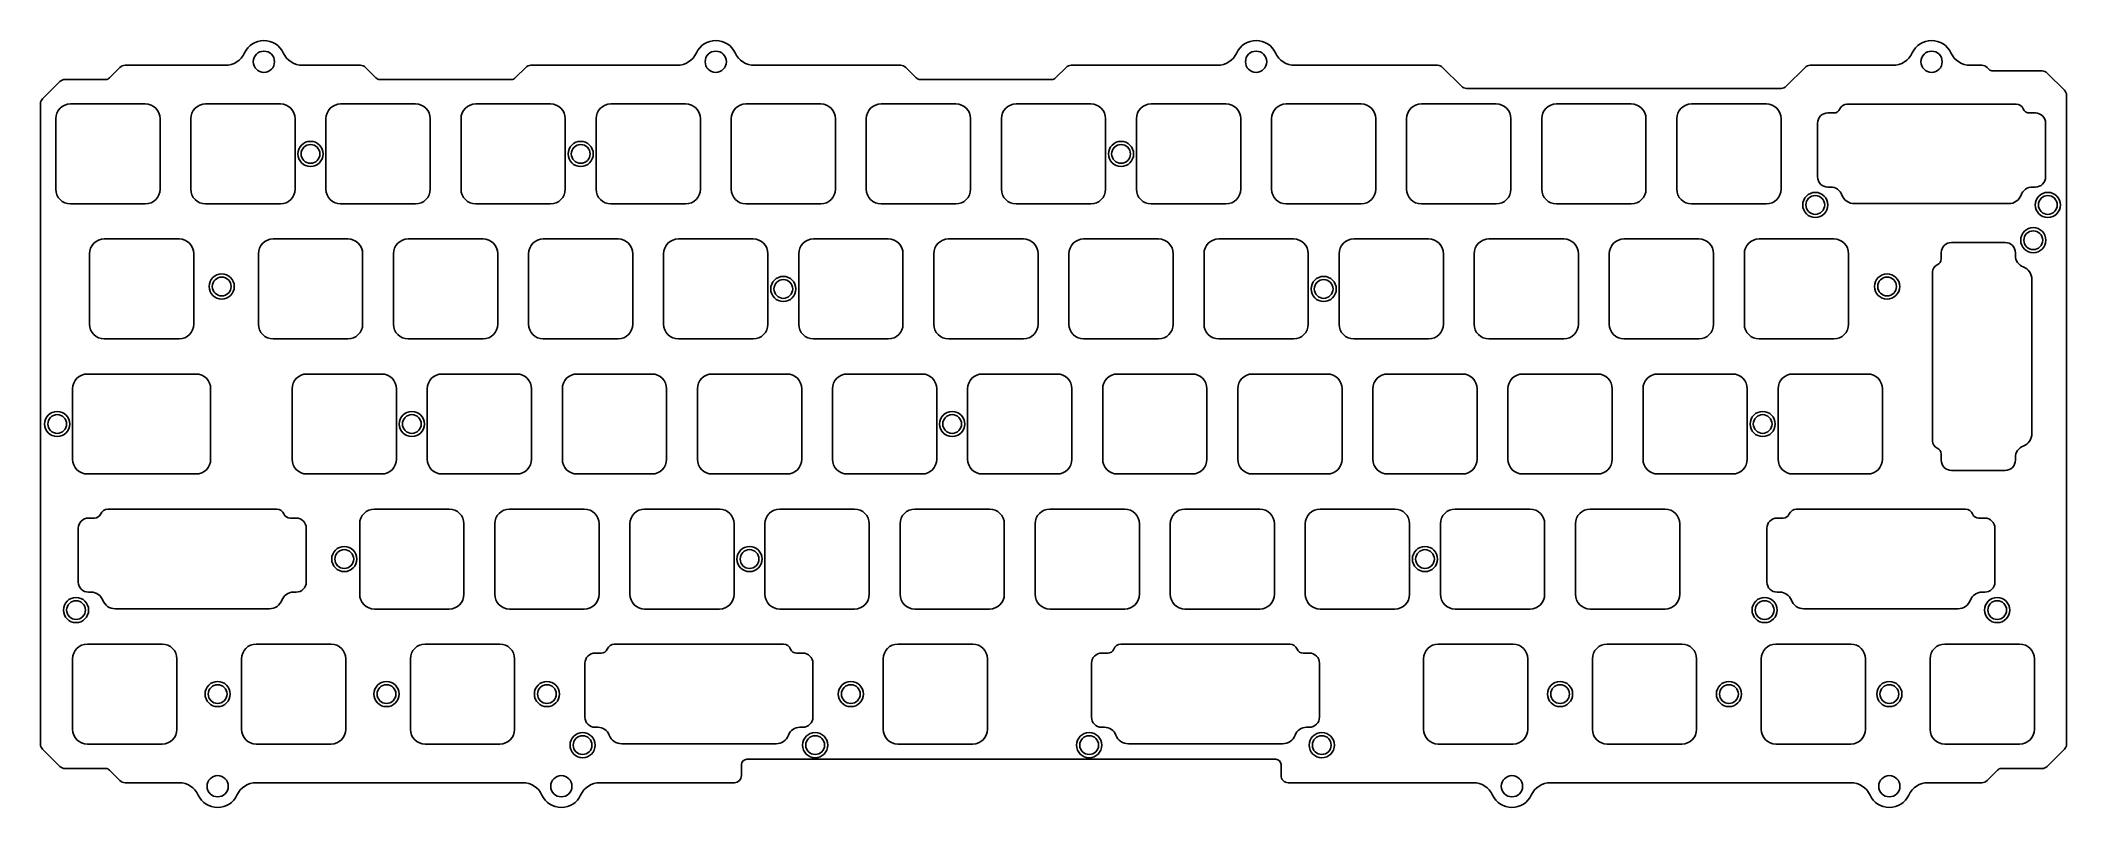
# Model space of a CAD drawing. Header units: millimetres. Extents: x -10 to 276, y -92 to 16.
import ezdxf

# ---------------------------------------------------------------- set-up
doc = ezdxf.new("R2010")
doc.units = ezdxf.units.MM
doc.layers.add('BLACK', color=7, linetype='CONTINUOUS')

msp = doc.modelspace()

# ---------------------------------------------------------------- linework, layer by layer
at = {"layer": 'BLACK', "linetype": 'Continuous'}
for p, q in [((1.707095, 12.207095), (0.219668, 10.719668)), ((16.54565, 12.5), (2.41424, 12.5)), ((35.6128, 12.5), (27.45436, 12.5)), ((37.807313, 10.71967), (36.319876, 12.207107)), ((58.932219, 12.20718), (57.44472, 10.71968)), ((80.26422, 12.5), (59.63272, 12.5)), ((111.8106, 12.5), (91.1794, 12.5)), ((114.005291, 10.71967), (112.513031, 12.21193)), ((135.13205, 12.20705), (133.6446, 10.7196)), ((156.46422, 12.5), (135.839214, 12.5)), ((187.5191, 12.5), (167.3794, 12.5)), ((190.891272, 9.542069), (188.223108, 12.210232)), ((239.34878, 12.20712), (236.67848, 9.53682)), ((251.71422, 12.5), (240.055874, 12.5)), ((264.2858, 12.5), (262.6294, 12.5)), ((265.275506, 11.924494), (264.992893, 12.207107)), ((272.7858, 11.7), (265.8107, 11.7)), ((-6.792891, 10.207109), (-9.207109, 7.792891)), ((-0.310656, 10.5), (-6.085788, 10.5)), ((56.907936, 10.5), (38.3376, 10.5)), ((133.109658, 10.5), (114.5356, 10.5)), ((235.965177, 9.244), (191.6036, 9.244)), ((275.90705, 8.99295), (273.492893, 11.407107)), ((-9.5, 7.085789), (-9.5, -83.285788)), ((5.275, 7.05), (-5.275001, 7.05)), ((24.325, 7.05), (13.774999, 7.05)), ((43.375, 7.05), (32.824999, 7.05)), ((62.425, 7.05), (51.874999, 7.05)), ((81.475, 7.05), (70.924999, 7.05)), ((100.525, 7.05), (89.974999, 7.05)), ((119.575, 7.05), (109.024999, 7.05)), ((138.625, 7.05), (128.074999, 7.05)), ((157.675, 7.05), (147.124999, 7.05)), ((176.725, 7.05), (166.174999, 7.05)), ((195.775, 7.05), (185.224999, 7.05)), ((214.825, 7.05), (204.274999, 7.05)), ((233.875, 7.05), (223.324999, 7.05)), ((242.536512, 5.77544), (243.390075, 5.77544)), ((243.390075, 5.775452), (243.390075, 5.77544)), ((245.247375, 7.027589), (245.247375, 7.0276)), ((245.247375, 7.0276), (269.102575, 7.0276)), ((270.959775, 5.77544), (271.825375, 5.77544)), ((276.2, -83.2858), (276.2, 8.285786)), ((-7.35, 4.975), (-7.35, -4.975001)), ((7.35, 4.975), (7.35, -4.975)), ((11.7, 4.975), (11.7, -4.975001)), ((26.4, 4.975), (26.4, -4.975)), ((30.75, 4.975), (30.75, -4.975001)), ((45.45, 4.975), (45.45, -4.975)), ((49.8, 4.975), (49.8, -4.975001)), ((64.5, 4.975), (64.5, -4.975)), ((68.85, 4.975), (68.85, -4.975001)), ((83.55, 4.975), (83.55, -4.975)), ((87.9, 4.975), (87.9, -4.975001)), ((102.6, 4.975), (102.6, -4.975)), ((106.95, 4.975), (106.95, -4.975001)), ((121.65, 4.975), (121.65, -4.975)), ((126, 4.975), (126, -4.975001)), ((140.7, 4.975), (140.7, -4.975)), ((145.05, 4.975), (145.05, -4.975001)), ((159.75, 4.975), (159.75, -4.975)), ((164.1, 4.975), (164.1, -4.975001)), ((178.8, 4.975), (178.8, -4.975)), ((183.15, 4.975), (183.15, -4.975001)), ((197.85, 4.975), (197.85, -4.975)), ((202.2, 4.975), (202.2, -4.975001)), ((216.9, 4.975), (216.9, -4.975)), ((221.25, 4.975), (221.25, -4.975001)), ((235.95, 4.975), (235.95, -4.975)), ((241.099485, -3.25044), (241.099485, 4.3503)), ((273.250365, 4.35044), (273.250365, -3.2504)), ((242.928575, -4.67544), (242.524475, -4.67544)), ((271.813458, -4.67544), (271.421325, -4.67544)), ((5.275, -7.05), (-5.275, -7.05)), ((24.325, -7.05), (13.775, -7.05)), ((43.375, -7.05), (32.825, -7.05)), ((62.425, -7.05), (51.875, -7.05)), ((81.475, -7.05), (70.925, -7.05)), ((100.525, -7.05), (89.975, -7.05)), ((119.575, -7.05), (109.025, -7.05)), ((138.625, -7.05), (128.075, -7.05)), ((157.675, -7.05), (147.125, -7.05)), ((176.725, -7.05), (166.175, -7.05)), ((195.775, -7.05), (185.225, -7.05)), ((214.825, -7.05), (204.275, -7.05)), ((233.875, -7.05), (223.325, -7.05)), ((268.050425, -7.01191), (246.299575, -7.01191)), ((-2.587499, -14.075), (-2.587499, -24.025001)), ((10.037501, -12), (-0.5125, -12)), ((12.112501, -14.075), (12.112501, -24.025)), ((21.225, -14.075), (21.225, -24.025001)), ((33.85, -12), (23.299999, -12)), ((35.925, -14.075), (35.925, -24.025)), ((40.275, -14.075), (40.275, -24.025001)), ((52.9, -12), (42.349999, -12)), ((54.975, -14.075), (54.975, -24.025)), ((59.325, -14.075), (59.325, -24.025001)), ((71.95, -12), (61.399999, -12)), ((74.025, -14.075), (74.025, -24.025)), ((78.375, -14.075), (78.375, -24.025001)), ((91, -12), (80.449999, -12)), ((93.075, -14.075), (93.075, -24.025)), ((97.425, -14.075), (97.425, -24.025001)), ((110.05, -12), (99.499999, -12)), ((112.125, -14.075), (112.125, -24.025)), ((116.475, -14.075), (116.475, -24.025001)), ((129.1, -12), (118.549999, -12)), ((131.175, -14.075), (131.175, -24.025)), ((135.525, -14.075), (135.525, -24.025001)), ((148.15, -12), (137.599999, -12)), ((150.225, -14.075), (150.225, -24.025)), ((154.575, -14.075), (154.575, -24.025001)), ((167.2, -12), (156.649999, -12)), ((169.275, -14.075), (169.275, -24.025)), ((173.625, -14.075), (173.625, -24.025001)), ((186.25, -12), (175.699999, -12)), ((188.325, -14.075), (188.325, -24.025)), ((192.675, -14.075), (192.675, -24.025001)), ((205.3, -12), (194.749999, -12)), ((207.375, -14.075), (207.375, -24.025)), ((211.725, -14.075), (211.725, -24.025001)), ((224.35, -12), (213.799999, -12)), ((226.425, -14.075), (226.425, -24.025)), ((230.775, -14.075), (230.775, -24.025001)), ((243.4, -12), (232.849999, -12)), ((245.475, -14.075), (245.475, -24.025)), ((258.54331, -14.790225), (258.54331, -13.924625)), ((259.96831, -12.499635), (267.56915, -12.499635)), ((268.99419, -13.936542), (268.99419, -14.328675)), ((257.29115, -40.502625), (257.29115, -16.647425)), ((271.33066, -17.699575), (271.33066, -39.450425)), ((10.037501, -26.1), (-0.512499, -26.1)), ((33.85, -26.1), (23.3, -26.1)), ((52.9, -26.1), (42.35, -26.1)), ((71.95, -26.1), (61.4, -26.1)), ((91, -26.1), (80.45, -26.1)), ((110.05, -26.1), (99.5, -26.1)), ((129.1, -26.1), (118.55, -26.1)), ((148.15, -26.1), (137.6, -26.1)), ((167.2, -26.1), (156.65, -26.1)), ((186.25, -26.1), (175.7, -26.1)), ((205.3, -26.1), (194.75, -26.1)), ((224.35, -26.1), (213.8, -26.1)), ((243.4, -26.1), (232.85, -26.1)), ((12.41875, -31.05), (-2.893751, -31.05)), ((38.6125, -31.05), (28.062499, -31.05)), ((57.6625, -31.05), (47.112499, -31.05)), ((76.7125, -31.05), (66.162499, -31.05)), ((95.7625, -31.05), (85.212499, -31.05)), ((114.8125, -31.05), (104.262499, -31.05)), ((133.8625, -31.05), (123.312499, -31.05)), ((152.9125, -31.05), (142.362499, -31.05)), ((171.9625, -31.05), (161.412499, -31.05)), ((191.0125, -31.05), (180.462499, -31.05)), ((210.0625, -31.05), (199.512499, -31.05)), ((229.1125, -31.05), (218.562499, -31.05)), ((248.1625, -31.05), (237.612499, -31.05)), ((-4.96875, -33.125), (-4.96875, -43.075001)), ((14.49375, -33.125), (14.49375, -43.075)), ((25.9875, -33.125), (25.9875, -43.075001)), ((40.6875, -33.125), (40.6875, -43.075)), ((45.0375, -33.125), (45.0375, -43.075001)), ((59.7375, -33.125), (59.7375, -43.075)), ((64.0875, -33.125), (64.0875, -43.075001)), ((78.7875, -33.125), (78.7875, -43.075)), ((83.1375, -33.125), (83.1375, -43.075001)), ((97.8375, -33.125), (97.8375, -43.075)), ((102.1875, -33.125), (102.1875, -43.075001)), ((116.8875, -33.125), (116.8875, -43.075)), ((121.2375, -33.125), (121.2375, -43.075001)), ((135.9375, -33.125), (135.9375, -43.075)), ((140.2875, -33.125), (140.2875, -43.075001)), ((154.9875, -33.125), (154.9875, -43.075)), ((159.3375, -33.125), (159.3375, -43.075001)), ((174.0375, -33.125), (174.0375, -43.075)), ((178.3875, -33.125), (178.3875, -43.075001)), ((193.0875, -33.125), (193.0875, -43.075)), ((197.4375, -33.125), (197.4375, -43.075001)), ((212.1375, -33.125), (212.1375, -43.075)), ((216.4875, -33.125), (216.4875, -43.075001)), ((231.1875, -33.125), (231.1875, -43.075)), ((235.5375, -33.125), (235.5375, -43.075001)), ((250.2375, -33.125), (250.2375, -43.075)), ((257.291161, -40.502625), (257.29115, -40.502625)), ((258.543298, -42.359925), (258.54331, -42.359925)), ((258.54331, -43.213488), (258.54331, -42.359925)), ((268.99419, -42.821425), (268.99419, -43.225525)), ((12.41875, -45.15), (-2.89375, -45.15)), ((38.6125, -45.15), (28.0625, -45.15)), ((57.6625, -45.15), (47.1125, -45.15)), ((76.7125, -45.15), (66.1625, -45.15)), ((95.7625, -45.15), (85.2125, -45.15)), ((114.8125, -45.15), (104.2625, -45.15)), ((133.8625, -45.15), (123.3125, -45.15)), ((152.9125, -45.15), (142.3625, -45.15)), ((171.9625, -45.15), (161.4125, -45.15)), ((191.0125, -45.15), (180.4625, -45.15)), ((210.0625, -45.15), (199.5125, -45.15)), ((229.1125, -45.15), (218.5625, -45.15)), ((248.1625, -45.15), (237.6125, -45.15)), ((267.56919, -44.650515), (259.96845, -44.650515)), ((-2.732238, -51.37456), (-1.878675, -51.37456)), ((-1.878675, -51.374548), (-1.878675, -51.37456)), ((-0.021375, -50.122411), (-0.021375, -50.1224)), ((-0.021375, -50.1224), (23.833825, -50.1224)), ((25.691025, -51.37456), (26.556625, -51.37456)), ((48.1375, -50.1), (37.587499, -50.1)), ((67.1875, -50.1), (56.637499, -50.1)), ((86.2375, -50.1), (75.687499, -50.1)), ((105.2875, -50.1), (94.737499, -50.1)), ((124.3375, -50.1), (113.787499, -50.1)), ((143.3875, -50.1), (132.837499, -50.1)), ((162.4375, -50.1), (151.887499, -50.1)), ((181.4875, -50.1), (170.937499, -50.1)), ((200.5375, -50.1), (189.987499, -50.1)), ((219.5875, -50.1), (209.037499, -50.1)), ((235.392762, -51.37456), (236.246325, -51.37456)), ((236.246325, -51.374548), (236.246325, -51.37456)), ((238.103625, -50.122411), (238.103625, -50.1224)), ((238.103625, -50.1224), (261.958825, -50.1224)), ((263.816025, -51.37456), (264.681625, -51.37456)), ((-4.169265, -60.40044), (-4.169265, -52.7997)), ((27.981615, -52.79956), (27.981615, -60.4004)), ((35.5125, -52.175), (35.5125, -62.125001)), ((50.2125, -52.175), (50.2125, -62.125)), ((54.5625, -52.175), (54.5625, -62.125001)), ((69.2625, -52.175), (69.2625, -62.125)), ((73.6125, -52.175), (73.6125, -62.125001)), ((88.3125, -52.175), (88.3125, -62.125)), ((92.6625, -52.175), (92.6625, -62.125001)), ((107.3625, -52.175), (107.3625, -62.125)), ((111.7125, -52.175), (111.7125, -62.125001)), ((126.4125, -52.175), (126.4125, -62.125)), ((130.7625, -52.175), (130.7625, -62.125001)), ((145.4625, -52.175), (145.4625, -62.125)), ((149.8125, -52.175), (149.8125, -62.125001)), ((164.5125, -52.175), (164.5125, -62.125)), ((168.8625, -52.175), (168.8625, -62.125001)), ((183.5625, -52.175), (183.5625, -62.125)), ((187.9125, -52.175), (187.9125, -62.125001)), ((202.6125, -52.175), (202.6125, -62.125)), ((206.9625, -52.175), (206.9625, -62.125001)), ((221.6625, -52.175), (221.6625, -62.125)), ((233.955735, -60.40044), (233.955735, -52.7997)), ((266.106615, -52.79956), (266.106615, -60.4004)), ((-2.340175, -61.82544), (-2.744275, -61.82544)), ((26.544708, -61.82544), (26.152575, -61.82544)), ((235.784825, -61.82544), (235.380725, -61.82544)), ((264.669708, -61.82544), (264.277575, -61.82544)), ((22.781675, -64.16191), (1.030825, -64.16191)), ((48.1375, -64.2), (37.5875, -64.2)), ((67.1875, -64.2), (56.6375, -64.2)), ((86.2375, -64.2), (75.6875, -64.2)), ((105.2875, -64.2), (94.7375, -64.2)), ((124.3375, -64.2), (113.7875, -64.2)), ((143.3875, -64.2), (132.8375, -64.2)), ((162.4375, -64.2), (151.8875, -64.2)), ((181.4875, -64.2), (170.9375, -64.2)), ((200.5375, -64.2), (189.9875, -64.2)), ((219.5875, -64.2), (209.0375, -64.2)), ((260.906675, -64.16191), (239.155825, -64.16191)), ((-4.96875, -71.225), (-4.96875, -81.175001)), ((7.65625, -69.15), (-2.893751, -69.15)), ((9.73125, -71.225), (9.73125, -81.175)), ((18.84375, -71.225), (18.84375, -81.175001)), ((31.46875, -69.15), (20.918749, -69.15)), ((33.54375, -71.225), (33.54375, -81.175)), ((42.65625, -71.225), (42.65625, -81.175001)), ((55.28125, -69.15), (44.731249, -69.15)), ((57.35625, -71.225), (57.35625, -81.175)), ((68.705262, -70.42456), (69.558825, -70.42456)), ((69.558825, -70.424548), (69.558825, -70.42456)), ((71.416125, -69.172411), (71.416125, -69.1724)), ((71.416125, -69.1724), (95.271325, -69.1724)), ((97.128525, -70.42456), (97.994125, -70.42456)), ((109.33125, -71.225), (109.33125, -81.175001)), ((121.95625, -69.15), (111.406249, -69.15)), ((124.03125, -71.225), (124.03125, -81.175)), ((140.142762, -70.42456), (140.996325, -70.42456)), ((140.996325, -70.424548), (140.996325, -70.42456)), ((142.853625, -69.172411), (142.853625, -69.1724)), ((142.853625, -69.1724), (166.708825, -69.1724)), ((168.566025, -70.42456), (169.431625, -70.42456)), ((185.53125, -71.225), (185.53125, -81.175001)), ((198.15625, -69.15), (187.606249, -69.15)), ((200.23125, -71.225), (200.23125, -81.175)), ((209.34375, -71.225), (209.34375, -81.175001)), ((221.96875, -69.15), (211.418749, -69.15)), ((224.04375, -71.225), (224.04375, -81.175)), ((233.15625, -71.225), (233.15625, -81.175001)), ((245.78125, -69.15), (235.231249, -69.15)), ((247.85625, -71.225), (247.85625, -81.175)), ((256.96875, -71.225), (256.96875, -81.175001)), ((269.59375, -69.15), (259.043749, -69.15)), ((271.66875, -71.225), (271.66875, -81.175)), ((67.268235, -79.45044), (67.268235, -71.8497)), ((99.419115, -71.84956), (99.419115, -79.4504)), ((138.705735, -79.45044), (138.705735, -71.8497)), ((170.856615, -71.84956), (170.856615, -79.4504)), ((69.097325, -80.87544), (68.693225, -80.87544)), ((97.982208, -80.87544), (97.590075, -80.87544)), ((140.534825, -80.87544), (140.130725, -80.87544)), ((169.419708, -80.87544), (169.027575, -80.87544)), ((-9.207109, -83.992891), (-6.792891, -86.407109)), ((7.65625, -83.25), (-2.89375, -83.25)), ((31.46875, -83.25), (20.91875, -83.25)), ((55.28125, -83.25), (44.73125, -83.25)), ((94.219175, -83.21191), (72.468325, -83.21191)), ((90.10625, -85.394), (164.6875, -85.394)), ((121.95625, -83.25), (111.40625, -83.25)), ((165.656675, -83.21191), (143.905825, -83.21191)), ((198.15625, -83.25), (187.60625, -83.25)), ((221.96875, -83.25), (211.41875, -83.25)), ((245.78125, -83.25), (235.23125, -83.25)), ((269.59375, -83.25), (259.04375, -83.25)), ((273.49295, -86.40705), (275.907107, -83.992893)), ((-6.085789, -86.7), (-0.310657, -86.7)), ((0.219668, -86.919668), (1.707107, -88.407107)), ((89.35625, -87.6999), (89.35625, -86.144)), ((165.4375, -86.144), (165.4375, -87.7)), ((264.99295, -88.40705), (266.4804, -86.9196)), ((267.015498, -86.7), (272.785786, -86.7)), ((2.4142, -88.7), (10.02377, -88.7)), ((20.93246, -88.7), (58.4892, -88.7)), ((69.3978, -88.7), (88.366099, -88.7)), ((166.4375, -88.7), (192.5456, -88.7)), ((203.4541, -88.7), (245.7675, -88.7)), ((256.681777, -88.7), (264.285786, -88.7))]:
    msp.add_line(p, q, dxfattribs=at)
at = {"layer": 'BLACK'}
for centre, radius in [((22, 13), 1.5), ((85.725, 13), 1.5), ((161.925, 13), 1.5), ((257.175, 13), 1.5), ((28.575, 0), 1.775), ((28.575, 0), 1.325), ((66.675, 0), 1.775), ((66.675, 0), 1.325), ((142.875, 0), 1.775), ((142.875, 0), 1.325), ((240.775, -7.2), 1.775), ((273.575, -7.2), 1.775), ((240.775, -7.2), 1.325), ((273.575, -7.2), 1.325), ((271.51875, -12.175), 1.775), ((271.51875, -12.175), 1.325), ((16.04875, -18.7), 1.775), ((250.9012, -18.7), 1.775), ((16.04875, -18.7), 1.325), ((95.25, -19.05), 1.775), ((95.25, -19.05), 1.325), ((171.45, -19.05), 1.775), ((171.45, -19.05), 1.325), ((250.9012, -18.7), 1.325), ((-7.14375, -38.1), 1.775), ((-7.14375, -38.1), 1.325), ((42.8625, -38.1), 1.775), ((42.8625, -38.1), 1.325), ((119.0625, -38.1), 1.775), ((119.0625, -38.1), 1.325), ((233.35625, -38.1), 1.775), ((233.35625, -38.1), 1.325), ((33.3375, -57.15), 1.775), ((33.3375, -57.15), 1.325), ((90.4875, -57.15), 1.775), ((90.4875, -57.15), 1.325), ((185.7375, -57.15), 1.775), ((185.7375, -57.15), 1.325), ((-4.49375, -64.35), 1.775), ((233.63125, -64.35), 1.775), ((266.43125, -64.35), 1.775), ((-4.49375, -64.35), 1.325), ((233.63125, -64.35), 1.325), ((266.43125, -64.35), 1.325), ((15.478125, -76.2), 1.775), ((15.478125, -76.2), 1.325), ((39.290625, -76.2), 1.775), ((39.290625, -76.2), 1.325), ((61.9125, -76.2), 1.775), ((61.9125, -76.2), 1.325), ((104.775, -76.2), 1.775), ((104.775, -76.2), 1.325), ((204.7875, -76.2), 1.775), ((204.7875, -76.2), 1.325), ((228.6, -76.2), 1.775), ((228.6, -76.2), 1.325), ((251.221875, -76.2), 1.775), ((251.221875, -76.2), 1.325), ((66.94375, -83.4), 1.775), ((66.94375, -83.4), 1.325), ((99.74375, -83.4), 1.775), ((99.74375, -83.4), 1.325), ((138.38125, -83.4), 1.775), ((138.38125, -83.4), 1.325), ((171.18125, -83.4), 1.775), ((171.18125, -83.4), 1.325), ((15.478125, -89.2), 1.5), ((63.943512, -89.2), 1.5), ((198, -89.2), 1.5), ((251.221875, -89.2), 1.5)]:
    msp.add_circle(centre, radius, dxfattribs=at)
for centre, radius, start, end in [((22, 13), 3, 24.62431858, 155.37568142), ((85.725, 13), 3, 24.62431858, 155.37568142), ((161.925, 13), 3, 24.62431858, 155.37568142), ((257.175, 13), 3, 24.62431858, 155.37568142), ((2.41425, 11.4999), 1.000096, 90.0005729, 134.99837959), ((16.54565, 15.5), 2.999995, 270, 335.37563367), ((27.45435, 15.5), 3, 204.62436633, 270.00019099), ((35.61285, 11.5001), 0.9999, 44.99923013, 90.00286508), ((59.63925, 11.5001), 0.999927, 90.37417354, 134.99801466), ((80.27065, 15.4999), 2.999953, 269.87719214, 335.37736988), ((91.17945, 15.5001), 3.0001, 204.62530669, 269.9990451), ((111.81065, 11.4996), 1.0004, 45.40292775, 90.00286364), ((135.83925, 11.4999), 1.000096, 90.00206244, 135.00202552), ((156.47065, 15.4999), 2.999953, 269.87719214, 335.37736988), ((167.37945, 15.5001), 3.0001, 204.62530669, 269.9990451), ((187.51905, 11.4998), 1.0002, 45.25818551, 89.99713578), ((240.05585, 11.5001), 0.999913, 89.99862476, 135.00202589), ((251.72065, 15.4999), 2.999953, 269.87719214, 335.37736988), ((262.62945, 15.5001), 3.0001, 204.62530669, 269.9990451), ((264.28585, 11.5001), 0.9999, 44.99854132, 90.00286508), ((265.81075, 12.4504), 0.7504, 224.49581663, 269.99618232), ((272.78585, 10.7001), 0.9999, 44.99854132, 90.00286508), ((-6.08579, 9.50001), 0.99999, 89.99988541, 135.00008103), ((-0.31065, 11.25), 0.749993, 269.99954163, 314.99924373), ((38.33755, 11.2498), 0.7498, 224.99421837, 270.00382074), ((56.91425, 11.2502), 0.750233, 269.51778591, 314.99729989), ((114.53555, 11.2499), 0.7499, 224.9984332, 270.00382023), ((133.11435, 11.2499), 0.749922, 269.64151448, 314.99729877), ((191.60365, 10.2444), 1.0004, 224.59310288, 269.99713636), ((235.97145, 10.2439), 0.999927, 269.64055235, 314.99797414), ((275.19995, 8.2858), 1.000026, 359.9991979, 45.00202566), ((-8.500006, 7.085789), 0.999994, 135.00004051, 180), ((-5.275001, 4.975001), 2.074999, 90, 180.00002761), ((5.275, 4.975), 2.075, 0, 90), ((13.774999, 4.975001), 2.074999, 90, 180.00002761), ((24.325, 4.975), 2.075, 0, 90), ((32.824999, 4.975001), 2.074999, 90, 180.00002761), ((43.375, 4.975), 2.075, 0, 90), ((51.875, 4.975), 2.075, 90.00002761, 180), ((62.425, 4.975), 2.075, 0, 90), ((70.924999, 4.975001), 2.074999, 90, 180.00002761), ((81.475, 4.975), 2.075, 0, 90), ((89.975, 4.975), 2.075, 90.00002761, 180), ((100.525, 4.975), 2.075, 0, 90), ((109.024999, 4.975001), 2.074999, 90, 180.00002761), ((119.575, 4.975), 2.075, 0, 90), ((128.075, 4.975), 2.075, 90.00002761, 180), ((138.625, 4.975), 2.075, 0, 90), ((147.125, 4.975), 2.075, 90.00002761, 180), ((157.675, 4.975), 2.075, 0, 90), ((166.175, 4.975), 2.075, 90.00002761, 180), ((176.725, 4.975), 2.075, 0, 90), ((185.225, 4.975), 2.075, 90.00002761, 180), ((195.775, 4.975), 2.075, 0, 90), ((204.275, 4.975), 2.075, 90.00002761, 180), ((214.825, 4.975), 2.075, 0, 90), ((223.324999, 4.975001), 2.074999, 90, 180.00002761), ((233.875, 4.975), 2.075, 0, 90), ((242.524645, 4.350329), 1.42516, 89.52290502, 180.00116589), ((243.390076, 6.7039), 0.928448, 269.99993829, 337.97487728), ((245.247344, 5.952545), 1.075044, 89.99834782, 157.973763), ((269.1026, 5.9527), 1.0749, 22.0204571, 90.00133258), ((270.9598, 6.7039), 0.92846, 202.02452102, 269.99845724), ((271.8254, 4.3505), 1.42494, 359.99758749, 90.00100523), ((-5.275001, -4.975001), 2.074999, 180, 270.00002761), ((5.275, -4.975), 2.075, 270, 0), ((13.774999, -4.975001), 2.074999, 180, 270.00002761), ((24.325, -4.975), 2.075, 270, 0), ((32.824999, -4.975001), 2.074999, 180, 270.00002761), ((43.375, -4.975), 2.075, 270, 0), ((51.875, -4.975), 2.075, 180.00002761, 270), ((62.425, -4.975), 2.075, 270, 0), ((70.924999, -4.975001), 2.074999, 180, 270.00002761), ((81.475, -4.975), 2.075, 270, 0), ((89.975, -4.975), 2.075, 180.00002761, 270), ((100.525, -4.975), 2.075, 270, 0), ((109.024999, -4.975001), 2.074999, 180, 270.00002761), ((119.575, -4.975), 2.075, 270, 0), ((128.075, -4.975), 2.075, 180.00002761, 270), ((138.625, -4.975), 2.075, 270, 0), ((147.125, -4.975), 2.075, 180.00002761, 270), ((157.675, -4.975), 2.075, 270, 0), ((166.175, -4.975), 2.075, 180.00002761, 270), ((176.725, -4.975), 2.075, 270, 0), ((185.225, -4.975), 2.075, 180.00002761, 270), ((195.775, -4.975), 2.075, 270, 0), ((204.275, -4.975), 2.075, 180.00002761, 270), ((214.825, -4.975), 2.075, 270, 0), ((223.324999, -4.975001), 2.074999, 180, 270.00002761), ((233.875, -4.975), 2.075, 270, 0), ((242.524439, -3.250486), 1.424954, 179.99815039, 270.00144752), ((242.928624, -6.400243), 1.724803, 20.54306333, 90.00162772), ((271.42132, -6.40036), 1.72492, 89.99983392, 159.45458763), ((271.82521, -3.25033), 1.425155, 269.52752788, 359.99718578), ((246.299534, -5.136811), 1.875099, 200.54912503, 270.0012528), ((268.05044, -5.13697), 1.87494, 269.99954162, 339.45391569), ((-0.5125, -14.074999), 2.074999, 90, 180.00002761), ((10.037501, -14.075), 2.075, 0, 90), ((23.299999, -14.074999), 2.074999, 90, 180.00002761), ((33.85, -14.075), 2.075, 0, 90), ((42.349999, -14.074999), 2.074999, 90, 180.00002761), ((52.9, -14.075), 2.075, 0, 90), ((61.399999, -14.074999), 2.074999, 90, 180.00002761), ((71.95, -14.075), 2.075, 0, 90), ((80.449999, -14.074999), 2.074999, 90, 180.00002761), ((91, -14.075), 2.075, 0, 90), ((99.499999, -14.074999), 2.074999, 90, 180.00002761), ((110.05, -14.075), 2.075, 0, 90), ((118.549999, -14.074999), 2.074999, 90, 180.00002761), ((129.1, -14.075), 2.075, 0, 90), ((137.599999, -14.074999), 2.074999, 90, 180.00002761), ((148.15, -14.075), 2.075, 0, 90), ((156.649999, -14.074999), 2.074999, 90, 180.00002761), ((167.2, -14.075), 2.075, 0, 90), ((175.699999, -14.074999), 2.074999, 90, 180.00002761), ((186.25, -14.075), 2.075, 0, 90), ((194.749999, -14.074999), 2.074999, 90, 180.00002761), ((205.3, -14.075), 2.075, 0, 90), ((213.799999, -14.074999), 2.074999, 90, 180.00002761), ((224.35, -14.075), 2.075, 0, 90), ((232.849999, -14.074999), 2.074999, 90, 180.00002761), ((243.4, -14.075), 2.075, 0, 90), ((259.96825, -13.9246), 1.42494, 89.99758749, 180.00100523), ((267.56908, -13.92479), 1.425155, 359.52752788, 89.99718578), ((258.36605, -16.6474), 1.0749, 112.0204571, 180.00133258), ((257.61485, -14.7902), 0.92846, 292.02452102, 359.99845724), ((270.71911, -14.32868), 1.72492, 179.99983392, 249.45458763), ((269.45572, -17.69956), 1.87494, 359.99954162, 69.45391569), ((-0.5125, -24.025001), 2.074999, 180, 270.00002761), ((10.037501, -24.025), 2.075, 270, 0), ((23.299999, -24.025001), 2.074999, 180, 270.00002761), ((33.85, -24.025), 2.075, 270, 0), ((42.349999, -24.025001), 2.074999, 180, 270.00002761), ((52.9, -24.025), 2.075, 270, 0), ((61.399999, -24.025001), 2.074999, 180, 270.00002761), ((71.95, -24.025), 2.075, 270, 0), ((80.449999, -24.025001), 2.074999, 180, 270.00002761), ((91, -24.025), 2.075, 270, 0), ((99.499999, -24.025001), 2.074999, 180, 270.00002761), ((110.05, -24.025), 2.075, 270, 0), ((118.549999, -24.025001), 2.074999, 180, 270.00002761), ((129.1, -24.025), 2.075, 270, 0), ((137.599999, -24.025001), 2.074999, 180, 270.00002761), ((148.15, -24.025), 2.075, 270, 0), ((156.649999, -24.025001), 2.074999, 180, 270.00002761), ((167.2, -24.025), 2.075, 270, 0), ((175.699999, -24.025001), 2.074999, 180, 270.00002761), ((186.25, -24.025), 2.075, 270, 0), ((194.749999, -24.025001), 2.074999, 180, 270.00002761), ((205.3, -24.025), 2.075, 270, 0), ((213.799999, -24.025001), 2.074999, 180, 270.00002761), ((224.35, -24.025), 2.075, 270, 0), ((232.849999, -24.025001), 2.074999, 180, 270.00002761), ((243.4, -24.025), 2.075, 270, 0), ((-2.893751, -33.124999), 2.074999, 90, 180.00002761), ((12.41875, -33.125), 2.075, 0, 90), ((28.062499, -33.124999), 2.074999, 90, 180.00002761), ((38.6125, -33.125), 2.075, 0, 90), ((47.112499, -33.124999), 2.074999, 90, 180.00002761), ((57.6625, -33.125), 2.075, 0, 90), ((66.162499, -33.124999), 2.074999, 90, 180.00002761), ((76.7125, -33.125), 2.075, 0, 90), ((85.212499, -33.124999), 2.074999, 90, 180.00002761), ((95.7625, -33.125), 2.075, 0, 90), ((104.262499, -33.124999), 2.074999, 90, 180.00002761), ((114.8125, -33.125), 2.075, 0, 90), ((123.312499, -33.124999), 2.074999, 90, 180.00002761), ((133.8625, -33.125), 2.075, 0, 90), ((142.362499, -33.124999), 2.074999, 90, 180.00002761), ((152.9125, -33.125), 2.075, 0, 90), ((161.412499, -33.124999), 2.074999, 90, 180.00002761), ((171.9625, -33.125), 2.075, 0, 90), ((180.462499, -33.124999), 2.074999, 90, 180.00002761), ((191.0125, -33.125), 2.075, 0, 90), ((199.512499, -33.124999), 2.074999, 90, 180.00002761), ((210.0625, -33.125), 2.075, 0, 90), ((218.562499, -33.124999), 2.074999, 90, 180.00002761), ((229.1125, -33.125), 2.075, 0, 90), ((237.612499, -33.124999), 2.074999, 90, 180.00002761), ((248.1625, -33.125), 2.075, 0, 90), ((269.455561, -39.450466), 1.875099, 290.54912503, 0.0012528), ((258.366205, -40.502656), 1.075044, 179.99834782, 247.973763), ((257.61485, -42.359924), 0.928448, 359.99993829, 67.97487728), ((270.718993, -42.821376), 1.724803, 110.54306333, 180.00162772), ((-2.893751, -43.075001), 2.074999, 180, 270.00002761), ((12.41875, -43.075), 2.075, 270, 0), ((28.062499, -43.075001), 2.074999, 180, 270.00002761), ((38.6125, -43.075), 2.075, 270, 0), ((47.112499, -43.075001), 2.074999, 180, 270.00002761), ((57.6625, -43.075), 2.075, 270, 0), ((66.162499, -43.075001), 2.074999, 180, 270.00002761), ((76.7125, -43.075), 2.075, 270, 0), ((85.212499, -43.075001), 2.074999, 180, 270.00002761), ((95.7625, -43.075), 2.075, 270, 0), ((104.262499, -43.075001), 2.074999, 180, 270.00002761), ((114.8125, -43.075), 2.075, 270, 0), ((123.312499, -43.075001), 2.074999, 180, 270.00002761), ((133.8625, -43.075), 2.075, 270, 0), ((142.362499, -43.075001), 2.074999, 180, 270.00002761), ((152.9125, -43.075), 2.075, 270, 0), ((161.412499, -43.075001), 2.074999, 180, 270.00002761), ((171.9625, -43.075), 2.075, 270, 0), ((180.462499, -43.075001), 2.074999, 180, 270.00002761), ((191.0125, -43.075), 2.075, 270, 0), ((199.512499, -43.075001), 2.074999, 180, 270.00002761), ((210.0625, -43.075), 2.075, 270, 0), ((218.562499, -43.075001), 2.074999, 180, 270.00002761), ((229.1125, -43.075), 2.075, 270, 0), ((237.612499, -43.075001), 2.074999, 180, 270.00002761), ((248.1625, -43.075), 2.075, 270, 0), ((259.968421, -43.225355), 1.42516, 179.52290502, 270.00116589), ((267.569236, -43.225561), 1.424954, 269.99815039, 0.00144752), ((-2.744183, -52.799592), 1.425082, 89.51974267, 180.00434217), ((-1.878626, -50.446171), 0.928376, 269.99697591, 337.97782841), ((-0.021476, -51.197351), 1.07494, 89.99461656, 157.97750247), ((23.83379, -51.19739), 1.07499, 22.02370504, 89.99813454), ((25.69105, -50.4461), 0.92846, 202.02452102, 269.99845724), ((26.55665, -52.7995), 1.42494, 359.99758749, 90.00100523), ((37.587499, -52.174999), 2.074999, 90, 180.00002761), ((48.1375, -52.175), 2.075, 0, 90), ((56.637499, -52.174999), 2.074999, 90, 180.00002761), ((67.1875, -52.175), 2.075, 0, 90), ((75.687499, -52.174999), 2.074999, 90, 180.00002761), ((86.2375, -52.175), 2.075, 0, 90), ((94.737499, -52.174999), 2.074999, 90, 180.00002761), ((105.2875, -52.175), 2.075, 0, 90), ((113.787499, -52.174999), 2.074999, 90, 180.00002761), ((124.3375, -52.175), 2.075, 0, 90), ((132.837499, -52.174999), 2.074999, 90, 180.00002761), ((143.3875, -52.175), 2.075, 0, 90), ((151.887499, -52.174999), 2.074999, 90, 180.00002761), ((162.4375, -52.175), 2.075, 0, 90), ((170.937499, -52.174999), 2.074999, 90, 180.00002761), ((181.4875, -52.175), 2.075, 0, 90), ((189.987499, -52.174999), 2.074999, 90, 180.00002761), ((200.5375, -52.175), 2.075, 0, 90), ((209.037499, -52.174999), 2.074999, 90, 180.00002761), ((219.5875, -52.175), 2.075, 0, 90), ((235.380895, -52.799671), 1.42516, 89.52290502, 180.00116589), ((236.246326, -50.4461), 0.928448, 269.99993829, 337.97487728), ((238.103594, -51.197455), 1.075044, 89.99834782, 157.973763), ((261.95885, -51.1973), 1.0749, 22.0204571, 90.00133258), ((263.81605, -50.4461), 0.92846, 202.02452102, 269.99845724), ((264.68165, -52.7995), 1.42494, 359.99758749, 90.00100523), ((-2.744264, -60.400439), 1.425001, 180.00004021, 269.99955772), ((-2.340199, -63.550348), 1.724908, 20.54547839, 89.9992028), ((26.15258, -63.55038), 1.724936, 90.00016608, 159.45408213), ((26.55649, -60.40036), 1.425125, 269.52631186, 359.99839184), ((37.587499, -62.125001), 2.074999, 180, 270.00002761), ((48.1375, -62.125), 2.075, 270, 0), ((56.637499, -62.125001), 2.074999, 180, 270.00002761), ((67.1875, -62.125), 2.075, 270, 0), ((75.687499, -62.125001), 2.074999, 180, 270.00002761), ((86.2375, -62.125), 2.075, 270, 0), ((94.737499, -62.125001), 2.074999, 180, 270.00002761), ((105.2875, -62.125), 2.075, 270, 0), ((113.787499, -62.125001), 2.074999, 180, 270.00002761), ((124.3375, -62.125), 2.075, 270, 0), ((132.837499, -62.125001), 2.074999, 180, 270.00002761), ((143.3875, -62.125), 2.075, 270, 0), ((151.887499, -62.125001), 2.074999, 180, 270.00002761), ((162.4375, -62.125), 2.075, 270, 0), ((170.937499, -62.125001), 2.074999, 180, 270.00002761), ((181.4875, -62.125), 2.075, 270, 0), ((189.987499, -62.125001), 2.074999, 180, 270.00002761), ((200.5375, -62.125), 2.075, 270, 0), ((209.037499, -62.125001), 2.074999, 180, 270.00002761), ((219.5875, -62.125), 2.075, 270, 0), ((235.380689, -60.400486), 1.424954, 179.99815039, 270.00144752), ((235.784874, -63.550243), 1.724803, 20.54306333, 90.00162772), ((264.27757, -63.55036), 1.72492, 89.99983392, 159.45458763), ((264.68146, -60.40033), 1.425155, 269.52752788, 359.99718578), ((1.030712, -62.286915), 1.874995, 200.54692151, 270.00345303), ((22.78159, -62.28683), 1.875082, 270.0025973, 339.45098232), ((239.155784, -62.286811), 1.875099, 200.54912503, 270.0012528), ((260.90669, -62.28697), 1.87494, 269.99954162, 339.45391569), ((-2.893746, -71.225004), 2.075004, 90.00013806, 179.99988955), ((7.65625, -71.225), 2.075, 0, 90), ((20.918754, -71.225004), 2.075004, 90.00013806, 179.99988955), ((31.46875, -71.225), 2.075, 0, 90), ((44.731254, -71.225004), 2.075004, 90.00013806, 179.99988955), ((55.28125, -71.225), 2.075, 0, 90), ((68.693317, -71.849592), 1.425082, 89.51974267, 180.00434217), ((69.558874, -69.496171), 0.928376, 269.99697591, 337.97782841), ((71.416024, -70.247351), 1.07494, 89.99461656, 157.97750247), ((95.27129, -70.24739), 1.07499, 22.02370504, 89.99813454), ((97.12855, -69.4961), 0.92846, 202.02452102, 269.99845724), ((97.99415, -71.8495), 1.42494, 359.99758749, 90.00100523), ((111.406254, -71.225004), 2.075004, 90.00013806, 179.99988955), ((121.95625, -71.225), 2.075, 0, 90), ((140.130817, -71.849592), 1.425082, 89.51974267, 180.00434217), ((140.996374, -69.496171), 0.928376, 269.99697591, 337.97782841), ((142.853524, -70.247351), 1.07494, 89.99461656, 157.97750247), ((166.70879, -70.24739), 1.07499, 22.02370504, 89.99813454), ((168.56605, -69.4961), 0.92846, 202.02452102, 269.99845724), ((169.43165, -71.8495), 1.42494, 359.99758749, 90.00100523), ((187.606254, -71.225004), 2.075004, 90.00013806, 179.99988955), ((198.15625, -71.225), 2.075, 0, 90), ((211.418754, -71.225004), 2.075004, 90.00013806, 179.99988955), ((221.96875, -71.225), 2.075, 0, 90), ((235.231254, -71.225004), 2.075004, 90.00013806, 179.99988955), ((245.78125, -71.225), 2.075, 0, 90), ((259.043754, -71.225004), 2.075004, 90.00013806, 179.99988955), ((269.59375, -71.225), 2.075, 0, 90), ((68.693236, -79.450439), 1.425001, 180.00004021, 269.99955772), ((97.99399, -79.45036), 1.425125, 269.52631186, 359.99839184), ((140.130736, -79.450439), 1.425001, 180.00004021, 269.99955772), ((169.43149, -79.45036), 1.425125, 269.52631186, 359.99839184), ((-2.893748, -81.174998), 2.075002, 180.00008284, 269.99994478), ((7.65625, -81.175), 2.075, 270, 0), ((20.918752, -81.174998), 2.075002, 180.00008284, 269.99994478), ((31.46875, -81.175), 2.075, 270, 0), ((44.731252, -81.174998), 2.075002, 180.00008284, 269.99994478), ((55.28125, -81.175), 2.075, 270, 0), ((69.097301, -82.600348), 1.724908, 20.54547839, 89.9992028), ((72.468212, -81.336915), 1.874995, 200.54692151, 270.00345303), ((94.21909, -81.33683), 1.875082, 270.0025973, 339.45098232), ((97.59008, -82.60038), 1.724936, 90.00016608, 159.45408213), ((111.406252, -81.174998), 2.075002, 180.00008284, 269.99994478), ((121.95625, -81.175), 2.075, 270, 0), ((140.534801, -82.600348), 1.724908, 20.54547839, 89.9992028), ((143.905712, -81.336915), 1.874995, 200.54692151, 270.00345303), ((165.65659, -81.33683), 1.875082, 270.0025973, 339.45098232), ((169.02758, -82.60038), 1.724936, 90.00016608, 159.45408213), ((187.606252, -81.174998), 2.075002, 180.00008284, 269.99994478), ((198.15625, -81.175), 2.075, 270, 0), ((211.418752, -81.174998), 2.075002, 180.00008284, 269.99994478), ((221.96875, -81.175), 2.075, 270, 0), ((235.231252, -81.174998), 2.075002, 180.00008284, 269.99994478), ((245.78125, -81.175), 2.075, 270, 0), ((259.043752, -81.174998), 2.075002, 180.00008284, 269.99994478), ((269.59375, -81.175), 2.075, 270, 0), ((-8.500006, -83.285789), 0.999994, 179.9999427, 224.99995949), ((90.10625, -86.144), 0.75, 90, 180), ((164.68745, -86.144), 0.75, 0, 89.99618028), ((275.20005, -83.2858), 0.99995, 314.99854142, 0), ((-6.08579, -85.70001), 0.99999, 224.99991897, 270.0000573), ((-0.31065, -87.45), 0.75, 45.00075627, 90.00053476), ((2.41415, -87.7001), 0.9999, 224.99854132, 270.00286508), ((88.35615, -87.6999), 1.0001, 270.56995991, 0), ((166.43745, -87.7), 1, 180, 270.00286479), ((264.28575, -87.6999), 1.000096, 270.00206244, 315.00202552), ((267.01065, -87.4499), 0.749922, 89.62959585, 134.99729877), ((272.78575, -85.6999), 1.000096, 270.00206244, 315.00202552), ((10.02377, -91.69999), 2.99999, 24.62415292, 90), ((15.478125, -89.2), 3, 204.62431858, 335.37568142), ((20.93246, -91.69996), 2.999964, 90, 155.37620878), ((58.48925, -91.6999), 2.9999, 24.62333039, 90.00095496), ((63.943512, -89.2), 3, 204.62431858, 335.37568142), ((69.39785, -91.6999), 2.999942, 89.99965621, 155.37727439), ((69.39785, -91.6999), 2.999942, 90.00095496, 155.37727439), ((192.54555, -91.7001), 3.0001, 24.62530669, 89.9990451), ((198, -89.2), 3, 204.62431858, 335.37568142), ((203.45415, -91.6996), 2.999646, 90.00095506, 155.38098745), ((245.76745, -91.7001), 3.0001, 24.62550563, 89.9990451), ((251.221875, -89.2), 3, 204.62431858, 335.37568142), ((256.67625, -91.7001), 3.000059, 89.89444571, 155.37409647)]:
    msp.add_arc(centre, radius, start, end, dxfattribs=at)

doc.saveas('drawing.dxf')
